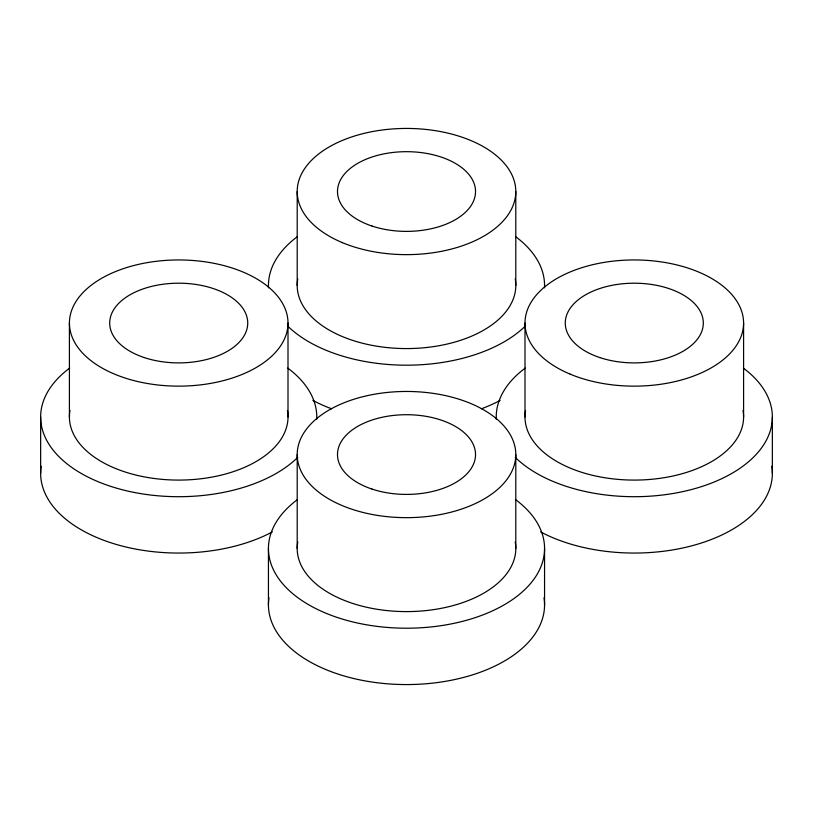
<?xml version="1.0" encoding="UTF-8"?>
<svg xmlns="http://www.w3.org/2000/svg" width="813" height="813" viewBox="0 0 813 813"><rect width="100%" height="100%" fill="white"/><g stroke="black" fill="none" stroke-linecap="round" stroke-linejoin="round"><path stroke-width="1.22" d="M772.35 416.988L772.35 473.349M743.59 323.046L743.59 416.988M544.558 548.501L544.558 604.862M524.995 323.046L524.995 416.988M515.798 191.533L515.798 285.475M515.798 454.558A109.298 63.099 0 0 1 351.846 509.202A109.298 63.099 0 0 1 351.846 399.915A109.298 63.099 0 0 1 515.798 454.558L515.798 548.501M297.202 191.533L297.202 285.475M297.202 454.558L297.202 548.501M288.005 323.046A109.298 63.099 0 0 1 124.064 377.689A109.298 63.099 0 0 1 124.064 268.402A109.298 63.099 0 0 1 288.005 323.046L288.005 416.988M268.442 548.501L268.442 604.862M69.41 323.046L69.41 416.988M40.65 416.988L40.65 473.349M544.019 597.799A138.058 79.704 0 0 1 406.5 684.566A138.058 79.704 0 0 1 268.981 597.799M515.523 499.589A138.058 79.704 0 0 1 499.975 607.159A138.058 79.704 0 0 1 313.025 607.159A138.058 79.704 0 0 1 297.477 499.589M515.218 541.976A109.298 63.099 0 0 1 406.5 611.6A109.298 63.099 0 0 1 297.782 541.976M272.355 531.915A138.058 79.704 0 0 1 117.783 544.873A138.058 79.704 0 0 1 41.189 466.286M297.792 457.323A138.058 79.704 0 0 1 101.259 482.973A138.058 79.704 0 0 1 69.694 368.076M287.731 368.076A138.058 79.704 0 0 1 316.714 419.335M287.426 410.463A109.298 63.099 0 0 1 178.708 480.087A109.298 63.099 0 0 1 69.999 410.463M771.811 466.286A138.058 79.704 0 0 1 695.217 544.873A138.058 79.704 0 0 1 540.645 531.915M743.306 368.076A138.058 79.704 0 0 1 711.741 482.973A138.058 79.704 0 0 1 515.208 457.323M496.286 419.335A138.058 79.704 0 0 1 525.269 368.076M743.001 410.463A109.298 63.099 0 0 1 634.292 480.087A109.298 63.099 0 0 1 525.574 410.463M500.147 400.403A138.058 79.704 0 0 1 481.428 408.787M331.572 408.787A138.058 79.704 0 0 1 312.853 400.403M525.584 325.81A138.058 79.704 0 0 1 287.416 325.81M268.503 287.822A138.058 79.704 0 0 1 297.477 236.563M515.523 236.563A138.058 79.704 0 0 1 544.497 287.822M515.218 278.95A109.298 63.099 0 0 1 406.5 348.574A109.298 63.099 0 0 1 297.782 278.95M371.988 489.07A69.034 39.857 0 0 0 475.534 454.558A69.034 39.857 0 0 0 371.988 420.047A69.034 39.857 0 0 0 371.988 489.07M144.196 357.557A69.034 39.857 0 0 0 247.741 323.046A69.034 39.857 0 0 0 144.196 288.534A69.034 39.857 0 0 0 144.196 357.557M570.157 374.143A109.298 63.099 0 0 0 743.001 329.56A109.298 63.099 0 0 0 589.71 265.434A109.298 63.099 0 0 0 570.157 374.143M599.77 357.557A69.034 39.857 0 0 0 703.316 323.046A69.034 39.857 0 0 0 599.77 288.534A69.034 39.857 0 0 0 599.77 357.557M342.364 242.63A109.298 63.099 0 0 0 515.218 198.047A109.298 63.099 0 0 0 361.917 133.921A109.298 63.099 0 0 0 342.364 242.63M371.988 226.044A69.034 39.857 0 0 0 475.534 191.533A69.034 39.857 0 0 0 371.988 157.021A69.034 39.857 0 0 0 371.988 226.044"/></g></svg>
